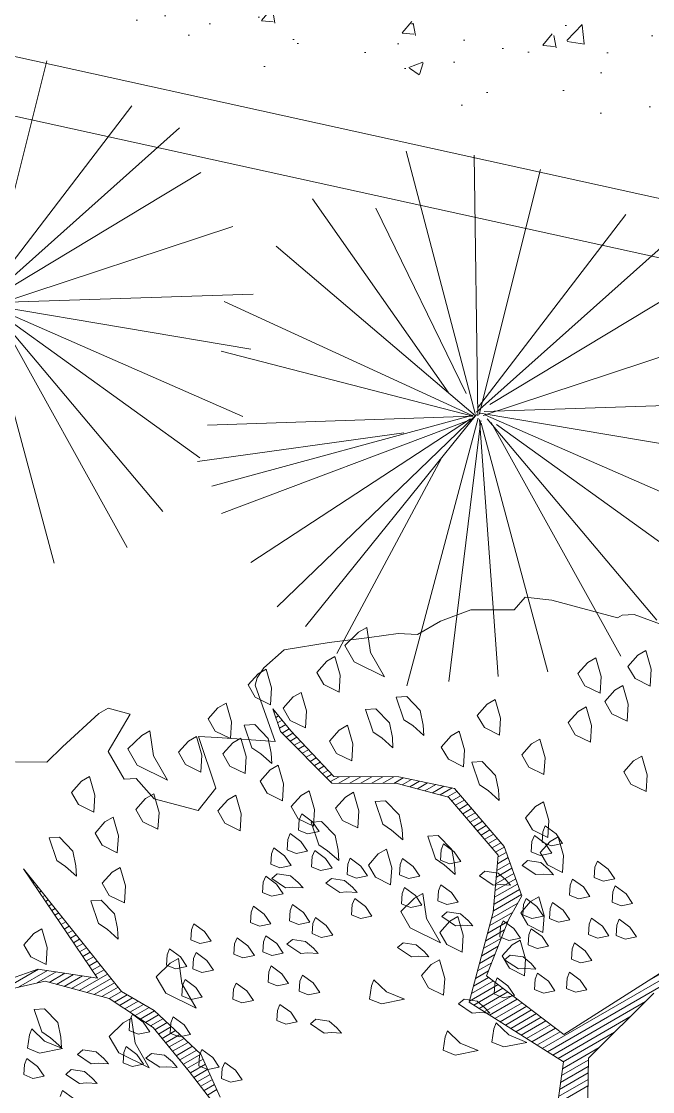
# Model space of a CAD drawing. Header units: metres. Extents: x 12093 to 20303, y 514 to 1412.
# Drawn here: x 19736.482 to 19738.118, y 694.198 to 696.972 of the extents above; entities that cross this region are included whole.
import ezdxf

# ---------------------------------------------------------------- set-up
doc = ezdxf.new("R2010")
doc.units = ezdxf.units.M
doc.layers.get('0').update_dxf_attribs({"lineweight": 13})
for name, color, linetype, lineweight in [('AMBI-GRASS', 104, 'Continuous', 20), ('ARBOLES', 52, 'Continuous', 13), ('grass', 64, 'Continuous', 13), ('MANZANAS-ORIGINALES', 147, 'Continuous', 9)]:
    doc.layers.add(name, color=color, linetype=linetype, lineweight=lineweight)
pattern_1 = [(50, (19136.99335, 73.14804), (0.36436934, -0.03187817), [0.0381, -0.4191]), (355, (19136.99335, 73.14804), (-0.07048565, 0.38211329), [0.03048, -0.33528]), (100.451, (19137.0237, 73.1454), (0.293885, 0.35023338), [0.03238, -0.35618]), (46.1842, (19136.99335, 73.24964), (0.54215808, -0.08408466), [0.05715, -0.62865]), (96.6356, (19137.03853, 73.24264), (0.47480847, 0.4948511), [0.04857, -0.53427]), (351.184, (19136.99335, 73.24964), (0.4748092, 0.49485024), [0.04572, -0.50292]), (21, (19137.04415, 73.22424), (0.30322976, -0.20453104), [0.0381, -0.4191]), (326, (19137.04415, 73.22424), (0.12360406, 0.36837593), [0.03048, -0.33528]), (71.4514, (19137.06942, 73.2072), (0.42683298, 0.16384572), [0.03238, -0.35618]), (37.5, (19136.99335, 73.14804), (0.006177207, 0.169110078), [0, -0.331216, 0, -0.34036, 0, -0.33655]), (7.5, (19136.99335, 73.14804), (0.133639325, 0.20036115), [0, -0.194056, 0, -0.323596, 0, -0.12827]), (327.5, (19136.88007, 73.14804), (0.27118119, -0.011457488), [0, -0.127, 0, -0.39624, 0, -0.52578]), (317.5, (19136.82927, 73.14804), (0.29625836, 0.05085298), [0, -0.1651, 0, -0.263144, 0, -0.37338])]

# ---------------------------------------------------------------- blocks, each defined once
blk = doc.blocks.new('ghgfghgh')
at = {"layer": 'ARBOLES', "lineweight": 20}
for p, q in [((20001.1866, 665.105), (20001.2163, 665.0689)), ((20001.1992, 665.0679), (20001.1866, 665.105)), ((20001.1885, 665.0994), (20001.1904, 665.1004)), ((20001.1915, 665.0906), (20001.1962, 665.0934)), ((20001.1944, 665.0819), (20001.202, 665.0863)), ((20001.1974, 665.0732), (20001.2078, 665.0792)), ((20001.2834, 664.9835), (20001.1992, 665.0679)), ((20001.2018, 665.0653), (20001.2136, 665.0722)), ((20001.2163, 665.0689), (20001.2862, 664.994)), ((20001.2084, 665.0587), (20001.2197, 665.0652)), ((20001.215, 665.0521), (20001.226, 665.0585)), ((20001.2216, 665.0454), (20001.2324, 665.0517)), ((20001.2282, 665.0388), (20001.2387, 665.0449)), ((20001.2348, 665.0322), (20001.245, 665.0381)), ((20001.2414, 665.0256), (20001.2513, 665.0314)), ((20001.248, 665.019), (20001.2576, 665.0246)), ((20001.2546, 665.0124), (20001.264, 665.0178)), ((20001.2612, 665.0058), (20001.2703, 665.011)), ((20001.2677, 664.9991), (20001.2766, 665.0043)), ((20001.2743, 664.9925), (20001.2829, 664.9975)), ((20001.2809, 664.9859), (20001.2949, 664.9939)), ((20001.39, 664.983), (20001.2834, 664.9835)), ((20001.2862, 664.994), (20001.3928, 664.9935)), ((20001.2947, 664.9834), (20001.3128, 664.9939)), ((20001.3126, 664.9834), (20001.3307, 664.9938)), ((20001.3306, 664.9833), (20001.3486, 664.9937)), ((20001.3485, 664.9832), (20001.3665, 664.9936)), ((20001.3664, 664.9831), (20001.3844, 664.9935)), ((20001.3843, 664.983), (20001.3999, 664.992)), ((20001.4739, 664.9605), (20001.39, 664.983)), ((20001.3928, 664.9935), (20001.4834, 664.9749)), ((20001.3984, 664.9808), (20001.4132, 664.9893)), ((20001.4108, 664.9775), (20001.4265, 664.9866)), ((20001.4231, 664.9742), (20001.4398, 664.9838)), ((20001.4354, 664.9709), (20001.4531, 664.9811)), ((20001.4478, 664.9675), (20001.4665, 664.9783)), ((20001.4601, 664.9642), (20001.4798, 664.9756)), ((20001.4724, 664.9609), (20001.4877, 664.9698)), ((20001.4792, 664.9544), (20001.4937, 664.9628)), ((20001.4834, 664.9749), (20001.5648, 664.88)), ((20001.5553, 664.8657), (20001.4739, 664.9605)), ((20001.4852, 664.9474), (20001.4997, 664.9558)), ((20001.4911, 664.9405), (20001.5057, 664.9489)), ((20001.4971, 664.9335), (20001.5117, 664.9419)), ((20001.5031, 664.9265), (20001.5176, 664.9349)), ((20001.5091, 664.9196), (20001.5236, 664.9279)), ((20001.5151, 664.9126), (20001.5296, 664.921)), ((20001.521, 664.9056), (20001.5356, 664.914)), ((20001.527, 664.8986), (20001.5416, 664.907)), ((20001.533, 664.8917), (20001.5475, 664.9001)), ((20001.539, 664.8847), (20001.5535, 664.8931)), ((20001.545, 664.8777), (20001.5595, 664.8861)), ((20001.5509, 664.8707), (20001.5651, 664.8789)), ((20001.5648, 664.88), (20001.5937, 664.7992)), ((20001.5471, 664.7723), (20001.5553, 664.8657)), ((20001.5541, 664.8517), (20001.5713, 664.8617)), ((20001.555, 664.8627), (20001.5682, 664.8703)), ((20000.7793, 664.8432), (20000.9392, 664.6429)), ((20000.9001, 664.6647), (20000.7793, 664.8432)), ((20000.7797, 664.8425), (20000.7798, 664.8425)), ((20001.5522, 664.8297), (20001.5775, 664.8444)), ((20001.5531, 664.8407), (20001.5744, 664.853)), ((20000.7848, 664.835), (20000.7855, 664.8354)), ((20000.7899, 664.8275), (20000.7912, 664.8283)), ((20001.5502, 664.8078), (20001.5837, 664.8271)), ((20001.5512, 664.8188), (20001.5806, 664.8357)), ((20000.795, 664.82), (20000.7969, 664.8211)), ((20000.8, 664.8125), (20000.8026, 664.814)), ((20000.8051, 664.805), (20000.8083, 664.8068)), ((20001.5483, 664.7858), (20001.5899, 664.8098)), ((20001.5493, 664.7968), (20001.5868, 664.8185)), ((20000.8102, 664.7975), (20000.814, 664.7997)), ((20000.8152, 664.79), (20000.8197, 664.7926)), ((20001.5446, 664.7628), (20001.5871, 664.7874)), ((20001.5474, 664.7749), (20001.593, 664.8012)), ((20001.5937, 664.7992), (20001.572, 664.76)), ((20000.8203, 664.7825), (20000.8254, 664.7854)), ((20000.8254, 664.775), (20000.8311, 664.7783)), ((20000.8305, 664.7675), (20000.8368, 664.7712)), ((20001.5078, 664.6255), (20001.5471, 664.7723)), ((20001.5413, 664.7505), (20001.5786, 664.7721)), ((20000.8355, 664.76), (20000.8425, 664.764)), ((20000.8406, 664.7525), (20000.8482, 664.7569)), ((20001.572, 664.76), (20001.5362, 664.6685)), ((20001.538, 664.7382), (20001.5708, 664.7571)), ((20000.8457, 664.745), (20000.8539, 664.7498)), ((20000.8507, 664.7375), (20000.8596, 664.7426)), ((20000.8558, 664.73), (20000.8653, 664.7355)), ((20001.5347, 664.7258), (20001.5656, 664.7437)), ((20001.7987, 664.6593), (20001.9515, 664.7476)), ((20000.8609, 664.7225), (20000.871, 664.7284)), ((20000.866, 664.7151), (20000.8767, 664.7212)), ((20001.5314, 664.7135), (20001.5603, 664.7302)), ((20000.871, 664.7076), (20000.8824, 664.7141)), ((20000.8761, 664.7001), (20000.8881, 664.707)), ((20000.8812, 664.6926), (20000.8938, 664.6998)), ((20001.5248, 664.6888), (20001.5498, 664.7033)), ((20001.5281, 664.7012), (20001.555, 664.7167)), ((20001.6271, 664.5499), (20001.8935, 664.7037)), ((20000.8863, 664.6851), (20000.8995, 664.6927)), ((20000.8913, 664.6776), (20000.9052, 664.6856)), ((20001.5215, 664.6765), (20001.5445, 664.6898)), ((20000.685, 664.638), (20000.8029, 664.6795)), ((20000.7415, 664.6432), (20000.804, 664.6793)), ((20000.771, 664.6498), (20000.8183, 664.6771)), ((20000.8005, 664.6564), (20000.8326, 664.6749)), ((20000.8029, 664.6795), (20000.9001, 664.6647)), ((20000.8209, 664.6578), (20000.8469, 664.6728)), ((20000.8333, 664.6545), (20000.8612, 664.6706)), ((20000.8456, 664.6512), (20000.8755, 664.6684)), ((20000.8579, 664.6479), (20000.8898, 664.6662)), ((20000.8703, 664.6446), (20000.9166, 664.6713)), ((20000.8964, 664.6701), (20000.9109, 664.6784)), ((20001.5149, 664.6518), (20001.5394, 664.666)), ((20001.5182, 664.6642), (20001.5393, 664.6764)), ((20001.5362, 664.6685), (20001.6623, 664.5728)), ((20001.6623, 664.5728), (20001.818, 664.6716)), ((20000.8144, 664.6595), (20000.6888, 664.6314)), ((20000.9193, 664.6314), (20000.8144, 664.6595)), ((20000.8826, 664.6413), (20000.9223, 664.6642)), ((20000.8949, 664.6379), (20000.928, 664.657)), ((20000.9073, 664.6346), (20000.9337, 664.6499)), ((20001.5083, 664.6272), (20001.555, 664.6542)), ((20001.5116, 664.6395), (20001.5472, 664.6601)), ((20001.5152, 664.6208), (20001.5628, 664.6483)), ((20001.6357, 664.5444), (20001.8355, 664.6597)), ((20000.9909, 664.5841), (20000.9193, 664.6314)), ((20000.9195, 664.6313), (20000.9394, 664.6428)), ((20000.9279, 664.6257), (20000.9484, 664.6376)), ((20000.9363, 664.6202), (20000.9574, 664.6323)), ((20000.9392, 664.6429), (20000.9927, 664.6118)), ((20001.5238, 664.6153), (20001.5706, 664.6423)), ((20001.5324, 664.6099), (20001.5784, 664.6364)), ((20001.541, 664.6044), (20001.5862, 664.6305)), ((20001.8096, 664.6401), (20001.7025, 664.534)), ((20000.9448, 664.6146), (20000.9664, 664.6271)), ((20000.9532, 664.609), (20000.9754, 664.6218)), ((20000.9616, 664.6035), (20000.9844, 664.6166)), ((20001.6616, 664.5281), (20001.5078, 664.6255)), ((20001.5497, 664.599), (20001.594, 664.6246)), ((20001.5583, 664.5935), (20001.6018, 664.6187)), ((20001.5669, 664.588), (20001.6097, 664.6127)), ((20001.6444, 664.539), (20001.7956, 664.6263)), ((20000.97, 664.5979), (20000.9932, 664.6113)), ((20000.9784, 664.5923), (20001.0001, 664.6048)), ((20000.9869, 664.5868), (20001.007, 664.5984)), ((20000.9927, 664.6118), (20001.0692, 664.5407)), ((20001.5755, 664.5826), (20001.6175, 664.6068)), ((20001.5841, 664.5771), (20001.6253, 664.6009)), ((20001.5927, 664.5717), (20001.6331, 664.595)), ((20001.653, 664.5335), (20001.7704, 664.6013)), ((20001.0502, 664.512), (20000.9909, 664.5841)), ((20000.9939, 664.5804), (20001.0139, 664.592)), ((20000.9997, 664.5734), (20001.0209, 664.5856)), ((20001.0056, 664.5663), (20001.0278, 664.5791)), ((20001.6013, 664.5662), (20001.6409, 664.5891)), ((20001.6099, 664.5608), (20001.6487, 664.5832)), ((20001.0114, 664.5592), (20001.0347, 664.5727)), ((20001.0172, 664.5522), (20001.0416, 664.5663)), ((20001.023, 664.5451), (20001.0485, 664.5598)), ((20001.6185, 664.5553), (20001.6565, 664.5772)), ((20001.6615, 664.528), (20001.7452, 664.5764)), ((20001.0288, 664.538), (20001.0555, 664.5534)), ((20001.0347, 664.531), (20001.0624, 664.547)), ((20001.66, 664.5167), (20001.7201, 664.5514)), ((20001.0405, 664.5239), (20001.0692, 664.5405)), ((20001.0463, 664.5168), (20001.073, 664.5322)), ((20001.0692, 664.5407), (20001.1009, 664.4703)), ((20001.6496, 664.4414), (20001.6616, 664.5281)), ((20001.6584, 664.5054), (20001.7024, 664.5308)), ((20001.7025, 664.534), (20001.7002, 664.3997)), ((20001.1546, 664.3773), (20001.0502, 664.512)), ((20001.052, 664.5097), (20001.0767, 664.524)), ((20001.0576, 664.5025), (20001.0804, 664.5157)), ((20001.0632, 664.4953), (20001.0842, 664.5074)), ((20001.6553, 664.4827), (20001.7021, 664.5097)), ((20001.6568, 664.494), (20001.7022, 664.5203)), ((20001.0688, 664.4881), (20001.0879, 664.4992)), ((20001.0743, 664.4809), (20001.0916, 664.4909)), ((20001.6537, 664.4714), (20001.7019, 664.4992)), ((20001.0799, 664.4737), (20001.0954, 664.4826)), ((20001.6521, 664.4601), (20001.7017, 664.4887))]:
    blk.add_line(p, q, dxfattribs=at)
at = {"layer": 'grass'}
for p, q in [((20001.581, 665.2669), (20001.5993, 665.2876)), ((20001.5993, 665.2876), (20001.6427, 665.2823)), ((20001.6427, 665.2823), (20001.75, 665.2535)), ((20001.4608, 665.2479), (20001.5105, 665.2666)), ((20001.5105, 665.2666), (20001.581, 665.2669)), ((20001.423, 665.2261), (20001.4608, 665.2479)), ((20001.75, 665.2535), (20001.7576, 665.2579)), ((20001.7576, 665.2579), (20001.7771, 665.2591)), ((20001.7771, 665.2591), (20001.8411, 665.2355)), ((20001.327, 665.2303), (20001.3043, 665.2083)), ((20001.3403, 665.238), (20001.327, 665.2303)), ((20001.3462, 665.1971), (20001.3403, 665.238)), ((20001.345, 665.2214), (20001.3915, 665.2281)), ((20001.3915, 665.2281), (20001.423, 665.2261)), ((20001.2053, 665.2013), (20001.2789, 665.2135)), ((20001.2789, 665.2135), (20001.345, 665.2214)), ((20001.3043, 665.2083), (20001.3196, 665.1817)), ((20001.1718, 665.1719), (20001.2053, 665.2013)), ((20001.2882, 665.1902), (20001.2749, 665.1825)), ((20001.2969, 665.1597), (20001.2882, 665.1902)), ((20001.3692, 665.1572), (20001.3462, 665.1971)), ((20001.7833, 665.1924), (20001.7672, 665.1742)), ((20001.7966, 665.2), (20001.7833, 665.1924)), ((20001.8053, 665.1696), (20001.7966, 665.2)), ((20001.2749, 665.1825), (20001.2587, 665.1643)), ((20001.3196, 665.1817), (20001.3692, 665.1572)), ((20001.7015, 665.1806), (20001.6854, 665.1624)), ((20001.7148, 665.1883), (20001.7015, 665.1806)), ((20001.7235, 665.1578), (20001.7148, 665.1883)), ((20001.7672, 665.1742), (20001.7787, 665.1543)), ((20001.1626, 665.162), (20001.1465, 665.1438)), ((20001.1579, 665.1437), (20001.1611, 665.1556)), ((20001.1611, 665.1556), (20001.1718, 665.1719)), ((20001.1759, 665.1697), (20001.1626, 665.162)), ((20001.1846, 665.1392), (20001.1759, 665.1697)), ((20001.2587, 665.1643), (20001.2703, 665.1444)), ((20001.2951, 665.1321), (20001.2969, 665.1597)), ((20001.6854, 665.1624), (20001.6969, 665.1425)), ((20001.7217, 665.1302), (20001.7235, 665.1578)), ((20001.8036, 665.142), (20001.8053, 665.1696)), ((20001.1465, 665.1438), (20001.158, 665.1239)), ((20001.1908, 665.0517), (20001.1579, 665.1437)), ((20001.1828, 665.1116), (20001.1846, 665.1392)), ((20001.2703, 665.1444), (20001.2951, 665.1321)), ((20001.6969, 665.1425), (20001.7217, 665.1302)), ((20001.7588, 665.1427), (20001.7455, 665.1351)), ((20001.7675, 665.1123), (20001.7588, 665.1427)), ((20001.7787, 665.1543), (20001.8036, 665.142)), ((20001.158, 665.1239), (20001.1828, 665.1116)), ((20001.2199, 665.1242), (20001.2038, 665.106)), ((20001.2332, 665.1318), (20001.2199, 665.1242)), ((20001.2419, 665.1014), (20001.2332, 665.1318)), ((20001.3884, 665.124), (20001.4056, 665.125)), ((20001.401, 665.0869), (20001.3884, 665.124)), ((20001.4056, 665.125), (20001.4276, 665.1022)), ((20001.5503, 665.1199), (20001.5371, 665.1122)), ((20001.5591, 665.0895), (20001.5503, 665.1199)), ((20001.7455, 665.1351), (20001.7294, 665.1169)), ((20000.9024, 665.097), (20000.9175, 665.1057)), ((20000.9175, 665.1057), (20000.9533, 665.0962)), ((20001.0971, 665.1065), (20001.081, 665.0883)), ((20001.1104, 665.1141), (20001.0971, 665.1065)), ((20001.1191, 665.0837), (20001.1104, 665.1141)), ((20001.2038, 665.106), (20001.2153, 665.086)), ((20001.3381, 665.1037), (20001.3552, 665.1048)), ((20001.3506, 665.0666), (20001.3381, 665.1037)), ((20001.3552, 665.1048), (20001.3772, 665.082)), ((20001.4276, 665.1022), (20001.4324, 665.0784)), ((20001.5371, 665.1122), (20001.5209, 665.0941)), ((20001.699, 665.1082), (20001.6857, 665.1005)), ((20001.7077, 665.0778), (20001.699, 665.1082)), ((20001.7294, 665.1169), (20001.7409, 665.0969)), ((20001.7657, 665.0847), (20001.7675, 665.1123)), ((20000.843, 665.0426), (20000.9024, 665.097)), ((20000.9533, 665.0962), (20000.9178, 665.0353)), ((20001.081, 665.0883), (20001.0925, 665.0684)), ((20001.2153, 665.086), (20001.2401, 665.0738)), ((20001.2401, 665.0738), (20001.2419, 665.1014)), ((20001.4153, 665.0774), (20001.401, 665.0869)), ((20001.5209, 665.0941), (20001.5325, 665.0741)), ((20001.5573, 665.0618), (20001.5591, 665.0895)), ((20001.6857, 665.1005), (20001.6696, 665.0823)), ((20001.7409, 665.0969), (20001.7657, 665.0847)), ((20000.9859, 665.0688), (20000.9726, 665.0612)), ((20000.9918, 665.0279), (20000.9859, 665.0688)), ((20001.0925, 665.0684), (20001.1173, 665.0561)), ((20001.1173, 665.0561), (20001.1191, 665.0837)), ((20001.1401, 665.0781), (20001.1572, 665.0791)), ((20001.1526, 665.041), (20001.1401, 665.0781)), ((20001.1572, 665.0791), (20001.1792, 665.0564)), ((20001.2954, 665.0702), (20001.2792, 665.052)), ((20001.3087, 665.0779), (20001.2954, 665.0702)), ((20001.3174, 665.0475), (20001.3087, 665.0779)), ((20001.3772, 665.082), (20001.3821, 665.0582)), ((20001.4335, 665.0613), (20001.4153, 665.0774)), ((20001.4324, 665.0784), (20001.4335, 665.0613)), ((20001.4915, 665.0682), (20001.4782, 665.0605)), ((20001.5002, 665.0378), (20001.4915, 665.0682)), ((20001.5325, 665.0741), (20001.5573, 665.0618)), ((20001.6696, 665.0823), (20001.6811, 665.0624)), ((20001.7059, 665.0501), (20001.7077, 665.0778)), ((20000.9726, 665.0612), (20000.9498, 665.0392)), ((20001.0488, 665.052), (20001.0327, 665.0338)), ((20001.0621, 665.0596), (20001.0488, 665.052)), ((20001.0708, 665.0292), (20001.0621, 665.0596)), ((20001.0651, 665.0598), (20001.0965, 665.0578)), ((20001.0936, 664.9754), (20001.0651, 665.0598)), ((20001.0965, 665.0578), (20001.1908, 665.0517)), ((20001.1345, 665.0571), (20001.1212, 665.0494)), ((20001.1432, 665.0267), (20001.1345, 665.0571)), ((20001.1792, 665.0564), (20001.1841, 665.0326)), ((20001.2792, 665.052), (20001.2908, 665.0321)), ((20001.3649, 665.0572), (20001.3506, 665.0666)), ((20001.3831, 665.0411), (20001.3649, 665.0572)), ((20001.3821, 665.0582), (20001.3831, 665.0411)), ((20001.4782, 665.0605), (20001.4621, 665.0424)), ((20001.623, 665.0555), (20001.6097, 665.0478)), ((20001.6317, 665.025), (20001.623, 665.0555)), ((20001.6811, 665.0624), (20001.7059, 665.0501)), ((20000.8171, 665.0175), (20000.843, 665.0426)), ((20000.9178, 665.0353), (20000.944, 664.9899)), ((20000.9178, 665.0353), (20000.9178, 665.0353)), ((20000.9498, 665.0392), (20000.9652, 665.0126)), ((20001.0327, 665.0338), (20001.0442, 665.0139)), ((20001.1212, 665.0494), (20001.1051, 665.0313)), ((20001.167, 665.0315), (20001.1526, 665.041)), ((20001.1841, 665.0326), (20001.1851, 665.0154)), ((20001.2908, 665.0321), (20001.3156, 665.0198)), ((20001.3156, 665.0198), (20001.3174, 665.0475)), ((20001.4621, 665.0424), (20001.4736, 665.0224)), ((20001.4985, 665.0102), (20001.5002, 665.0378)), ((20001.6097, 665.0478), (20001.5936, 665.0296)), ((20000.7662, 665.0184), (20000.8171, 665.0175)), ((20001.0148, 664.988), (20000.9918, 665.0279)), ((20001.069, 665.0016), (20001.0708, 665.0292)), ((20001.1051, 665.0313), (20001.1166, 665.0113)), ((20001.1414, 664.9991), (20001.1432, 665.0267)), ((20001.1851, 665.0154), (20001.167, 665.0315)), ((20001.4736, 665.0224), (20001.4985, 665.0102)), ((20001.5118, 665.0178), (20001.5289, 665.0189)), ((20001.5243, 664.9808), (20001.5118, 665.0178)), ((20001.5289, 665.0189), (20001.5509, 664.9961)), ((20001.5936, 665.0296), (20001.6051, 665.0097)), ((20001.6299, 664.9974), (20001.6317, 665.025)), ((20001.7765, 665.02), (20001.7604, 665.0018)), ((20001.7898, 665.0276), (20001.7765, 665.02)), ((20001.7985, 664.9972), (20001.7898, 665.0276)), ((20000.9652, 665.0126), (20001.0148, 664.988)), ((20001.0442, 665.0139), (20001.069, 665.0016)), ((20001.1166, 665.0113), (20001.1414, 664.9991)), ((20001.1823, 665.0049), (20001.1662, 664.9868)), ((20001.1956, 665.0126), (20001.1823, 665.0049)), ((20001.2043, 664.9822), (20001.1956, 665.0126)), ((20001.6051, 665.0097), (20001.6299, 664.9974)), ((20001.7604, 665.0018), (20001.7719, 664.9819)), ((20001.7967, 664.9696), (20001.7985, 664.9972)), ((20000.8739, 664.9864), (20000.8578, 664.9683)), ((20000.8872, 664.9941), (20000.8739, 664.9864)), ((20000.8959, 664.9637), (20000.8872, 664.9941)), ((20000.944, 664.9899), (20000.9635, 664.9911)), ((20000.9635, 664.9911), (20000.9929, 664.9576)), ((20001.1662, 664.9868), (20001.1777, 664.9668)), ((20001.2025, 664.9546), (20001.2043, 664.9822)), ((20001.5386, 664.9713), (20001.5243, 664.9808)), ((20001.5509, 664.9961), (20001.5558, 664.9723)), ((20001.7719, 664.9819), (20001.7967, 664.9696)), ((20000.8578, 664.9683), (20000.8693, 664.9483)), ((20000.8941, 664.9361), (20000.8959, 664.9637)), ((20000.992, 664.966), (20000.9787, 664.9583)), ((20001.0007, 664.9356), (20000.992, 664.966)), ((20001.0645, 664.9385), (20001.0936, 664.9754)), ((20001.1263, 664.9638), (20001.113, 664.9561)), ((20001.135, 664.9333), (20001.1263, 664.9638)), ((20001.1777, 664.9668), (20001.2025, 664.9546)), ((20001.233, 664.9633), (20001.2169, 664.9451)), ((20001.2463, 664.971), (20001.233, 664.9633)), ((20001.255, 664.9405), (20001.2463, 664.971)), ((20001.3187, 664.9684), (20001.3054, 664.9607)), ((20001.3274, 664.938), (20001.3187, 664.9684)), ((20001.5568, 664.9552), (20001.5386, 664.9713)), ((20001.5558, 664.9723), (20001.5568, 664.9552)), ((20000.8693, 664.9483), (20000.8941, 664.9361)), ((20000.9787, 664.9583), (20000.9626, 664.9402)), ((20000.9929, 664.9576), (20001.0645, 664.9385)), ((20001.113, 664.9561), (20001.0969, 664.9379)), ((20001.2169, 664.9451), (20001.2284, 664.9252)), ((20001.3054, 664.9607), (20001.2893, 664.9426)), ((20001.354, 664.9533), (20001.3711, 664.9544)), ((20001.3665, 664.9163), (20001.354, 664.9533)), ((20001.3711, 664.9544), (20001.3931, 664.9316)), ((20001.6159, 664.945), (20001.5998, 664.9268)), ((20001.6292, 664.9527), (20001.6159, 664.945)), ((20001.6379, 664.9222), (20001.6292, 664.9527)), ((20000.9255, 664.9276), (20000.9123, 664.9199)), ((20000.9343, 664.8972), (20000.9255, 664.9276)), ((20000.9626, 664.9402), (20000.9741, 664.9202)), ((20000.999, 664.908), (20001.0007, 664.9356)), ((20001.0969, 664.9379), (20001.1084, 664.918)), ((20001.1332, 664.9057), (20001.135, 664.9333)), ((20001.234, 664.9332), (20001.23, 664.9234)), ((20001.2516, 664.9203), (20001.234, 664.9332)), ((20001.2532, 664.9129), (20001.255, 664.9405)), ((20001.2893, 664.9426), (20001.3008, 664.9226)), ((20001.3256, 664.9104), (20001.3274, 664.938)), ((20001.3931, 664.9316), (20001.398, 664.9078)), ((20000.9123, 664.9199), (20000.8961, 664.9018)), ((20000.9741, 664.9202), (20000.999, 664.908)), ((20001.1084, 664.918), (20001.1332, 664.9057)), ((20001.2284, 664.9252), (20001.2532, 664.9129)), ((20001.23, 664.9234), (20001.2289, 664.9067)), ((20001.2494, 664.9195), (20001.2665, 664.9206)), ((20001.2619, 664.8825), (20001.2494, 664.9195)), ((20001.2623, 664.9045), (20001.2516, 664.9203)), ((20001.2665, 664.9206), (20001.2885, 664.8978)), ((20001.3008, 664.9226), (20001.3256, 664.9104)), ((20001.3808, 664.9068), (20001.3665, 664.9163)), ((20001.5998, 664.9268), (20001.6113, 664.9069)), ((20001.6321, 664.9135), (20001.6281, 664.9037)), ((20001.6497, 664.9006), (20001.6321, 664.9135)), ((20001.6361, 664.8946), (20001.6379, 664.9222)), ((20000.8209, 664.8938), (20000.8381, 664.8949)), ((20000.8335, 664.8567), (20000.8209, 664.8938)), ((20000.8381, 664.8949), (20000.8601, 664.8721)), ((20000.8961, 664.9018), (20000.9077, 664.8818)), ((20000.9325, 664.8696), (20000.9343, 664.8972)), ((20001.2151, 664.9009), (20001.2111, 664.8911)), ((20001.2327, 664.888), (20001.2151, 664.9009)), ((20001.2289, 664.9067), (20001.2436, 664.9007)), ((20001.2436, 664.9007), (20001.2623, 664.9045)), ((20001.2885, 664.8978), (20001.2934, 664.874)), ((20001.399, 664.8907), (20001.3808, 664.9068)), ((20001.398, 664.9078), (20001.399, 664.8907)), ((20001.4399, 664.8966), (20001.4571, 664.8976)), ((20001.4525, 664.8595), (20001.4399, 664.8966)), ((20001.4571, 664.8976), (20001.4791, 664.8748)), ((20001.6143, 664.8979), (20001.6103, 664.8881)), ((20001.6113, 664.9069), (20001.6361, 664.8946)), ((20001.6319, 664.885), (20001.6143, 664.8979)), ((20001.6281, 664.9037), (20001.627, 664.887)), ((20001.6532, 664.8956), (20001.6399, 664.8879)), ((20001.6604, 664.8848), (20001.6497, 664.9006)), ((20001.662, 664.8652), (20001.6532, 664.8956)), ((20000.9077, 664.8818), (20000.9325, 664.8696)), ((20001.1884, 664.8775), (20001.1844, 664.8677)), ((20001.206, 664.8646), (20001.1884, 664.8775)), ((20001.2111, 664.8911), (20001.21, 664.8744)), ((20001.2434, 664.8722), (20001.2327, 664.888)), ((20001.2762, 664.873), (20001.2619, 664.8825)), ((20001.3724, 664.8753), (20001.3591, 664.8677)), ((20001.3811, 664.8449), (20001.3724, 664.8753)), ((20001.4657, 664.8843), (20001.4617, 664.8745)), ((20001.4833, 664.8713), (20001.4657, 664.8843)), ((20001.4791, 664.8748), (20001.4839, 664.8511)), ((20001.6103, 664.8881), (20001.6092, 664.8714)), ((20001.6399, 664.8879), (20001.6238, 664.8698)), ((20001.627, 664.887), (20001.6417, 664.881)), ((20001.6426, 664.8692), (20001.6319, 664.885)), ((20001.6417, 664.881), (20001.6604, 664.8848)), ((20000.8601, 664.8721), (20000.865, 664.8483)), ((20001.1844, 664.8677), (20001.1833, 664.851)), ((20001.2167, 664.8488), (20001.206, 664.8646)), ((20001.21, 664.8744), (20001.2247, 664.8684)), ((20001.2247, 664.8684), (20001.2434, 664.8722)), ((20001.2512, 664.8633), (20001.2501, 664.8466)), ((20001.2552, 664.8731), (20001.2512, 664.8633)), ((20001.2728, 664.8601), (20001.2552, 664.8731)), ((20001.2835, 664.8443), (20001.2728, 664.8601)), ((20001.2944, 664.8569), (20001.2762, 664.873)), ((20001.2934, 664.874), (20001.2944, 664.8569)), ((20001.3131, 664.8608), (20001.3091, 664.851)), ((20001.3307, 664.8479), (20001.3131, 664.8608)), ((20001.3591, 664.8677), (20001.343, 664.8495)), ((20001.3987, 664.8602), (20001.3947, 664.8504)), ((20001.4163, 664.8473), (20001.3987, 664.8602)), ((20001.4668, 664.85), (20001.4525, 664.8595)), ((20001.4617, 664.8745), (20001.4606, 664.8577)), ((20001.4606, 664.8577), (20001.4753, 664.8517)), ((20001.494, 664.8555), (20001.4833, 664.8713)), ((20001.6092, 664.8714), (20001.6239, 664.8654)), ((20001.6238, 664.8698), (20001.6354, 664.8498)), ((20001.6239, 664.8654), (20001.6426, 664.8692)), ((20001.6602, 664.8376), (20001.662, 664.8652)), ((20000.8478, 664.8473), (20000.8335, 664.8567)), ((20000.866, 664.8312), (20000.8478, 664.8473)), ((20000.865, 664.8483), (20000.866, 664.8312)), ((20000.9373, 664.8458), (20000.924, 664.8381)), ((20000.946, 664.8153), (20000.9373, 664.8458)), ((20001.1833, 664.851), (20001.198, 664.845)), ((20001.198, 664.845), (20001.2167, 664.8488)), ((20001.2501, 664.8466), (20001.2648, 664.8405)), ((20001.2648, 664.8405), (20001.2835, 664.8443)), ((20001.3091, 664.851), (20001.308, 664.8343)), ((20001.3414, 664.8321), (20001.3307, 664.8479)), ((20001.343, 664.8495), (20001.3545, 664.8295)), ((20001.3793, 664.8173), (20001.3811, 664.8449)), ((20001.3947, 664.8504), (20001.3936, 664.8337)), ((20001.427, 664.8315), (20001.4163, 664.8473)), ((20001.485, 664.8339), (20001.4668, 664.85)), ((20001.4753, 664.8517), (20001.494, 664.8555)), ((20001.4839, 664.8511), (20001.485, 664.8339)), ((20001.5943, 664.8489), (20001.6032, 664.8567)), ((20001.6168, 664.834), (20001.5943, 664.8489)), ((20001.6032, 664.8567), (20001.6248, 664.8536)), ((20001.6248, 664.8536), (20001.6375, 664.8426)), ((20001.6354, 664.8498), (20001.6602, 664.8376)), ((20001.6375, 664.8426), (20001.6453, 664.8337)), ((20001.7132, 664.846), (20001.7121, 664.8293)), ((20001.7172, 664.8558), (20001.7132, 664.846)), ((20001.7348, 664.8429), (20001.7172, 664.8558)), ((20001.7455, 664.8271), (20001.7348, 664.8429)), ((20000.924, 664.8381), (20000.9079, 664.8199)), ((20001.1753, 664.8314), (20001.1712, 664.8216)), ((20001.1929, 664.8185), (20001.1753, 664.8314)), ((20001.1851, 664.8274), (20001.194, 664.8352)), ((20001.2076, 664.8125), (20001.1851, 664.8274)), ((20001.194, 664.8352), (20001.2156, 664.8321)), ((20001.2156, 664.8321), (20001.2283, 664.8212)), ((20001.2735, 664.8198), (20001.2824, 664.8276)), ((20001.2824, 664.8276), (20001.304, 664.8245)), ((20001.304, 664.8245), (20001.3167, 664.8136)), ((20001.308, 664.8343), (20001.3227, 664.8283)), ((20001.3227, 664.8283), (20001.3414, 664.8321)), ((20001.3545, 664.8295), (20001.3793, 664.8173)), ((20001.3936, 664.8337), (20001.4083, 664.8277)), ((20001.4083, 664.8277), (20001.427, 664.8315)), ((20001.5243, 664.8317), (20001.5332, 664.8395)), ((20001.5468, 664.8168), (20001.5243, 664.8317)), ((20001.5332, 664.8395), (20001.5548, 664.8364)), ((20001.5548, 664.8364), (20001.5675, 664.8255)), ((20001.5675, 664.8255), (20001.5753, 664.8166)), ((20001.6286, 664.8348), (20001.6168, 664.834)), ((20001.6453, 664.8337), (20001.6286, 664.8348)), ((20001.6767, 664.8266), (20001.6727, 664.8168)), ((20001.6943, 664.8137), (20001.6767, 664.8266)), ((20001.7121, 664.8293), (20001.7268, 664.8233)), ((20001.7268, 664.8233), (20001.7455, 664.8271)), ((20000.9079, 664.8199), (20000.9195, 664.8)), ((20000.9443, 664.7877), (20000.946, 664.8153)), ((20001.1712, 664.8216), (20001.1701, 664.8049)), ((20001.1701, 664.8049), (20001.1848, 664.7989)), ((20001.2035, 664.8027), (20001.1929, 664.8185)), ((20001.2194, 664.8134), (20001.2076, 664.8125)), ((20001.2361, 664.8122), (20001.2194, 664.8134)), ((20001.2283, 664.8212), (20001.2361, 664.8122)), ((20001.296, 664.8049), (20001.2735, 664.8198)), ((20001.3078, 664.8058), (20001.296, 664.8049)), ((20001.3245, 664.8047), (20001.3078, 664.8058)), ((20001.3167, 664.8136), (20001.3245, 664.8047)), ((20001.4022, 664.813), (20001.3982, 664.8032)), ((20001.4198, 664.8), (20001.4022, 664.813)), ((20001.4573, 664.8076), (20001.4562, 664.7909)), ((20001.4613, 664.8174), (20001.4573, 664.8076)), ((20001.4789, 664.8045), (20001.4613, 664.8174)), ((20001.5586, 664.8177), (20001.5468, 664.8168)), ((20001.5753, 664.8166), (20001.5586, 664.8177)), ((20001.6727, 664.8168), (20001.6716, 664.8001)), ((20001.705, 664.7979), (20001.6943, 664.8137)), ((20001.7424, 664.8055), (20001.7413, 664.7888)), ((20001.7464, 664.8153), (20001.7424, 664.8055)), ((20001.764, 664.8024), (20001.7464, 664.8153)), ((20000.889, 664.7913), (20000.9062, 664.7923)), ((20000.9016, 664.7542), (20000.889, 664.7913)), ((20000.9062, 664.7923), (20000.9282, 664.7696)), ((20000.9195, 664.8), (20000.9443, 664.7877)), ((20001.1848, 664.7989), (20001.2035, 664.8027)), ((20001.3205, 664.7949), (20001.3165, 664.7851)), ((20001.3381, 664.782), (20001.3205, 664.7949)), ((20001.4185, 664.7955), (20001.3957, 664.7735)), ((20001.3982, 664.8032), (20001.3971, 664.7864)), ((20001.4318, 664.8032), (20001.4185, 664.7955)), ((20001.4305, 664.7842), (20001.4198, 664.8)), ((20001.4377, 664.7623), (20001.4318, 664.8032)), ((20001.4562, 664.7909), (20001.4709, 664.7849)), ((20001.4709, 664.7849), (20001.4896, 664.7887)), ((20001.4896, 664.7887), (20001.4789, 664.8045)), ((20001.608, 664.7897), (20001.5919, 664.7715)), ((20001.6007, 664.7947), (20001.5967, 664.7849)), ((20001.6183, 664.7818), (20001.6007, 664.7947)), ((20001.6213, 664.7974), (20001.608, 664.7897)), ((20001.63, 664.767), (20001.6213, 664.7974)), ((20001.6439, 664.7885), (20001.6399, 664.7787)), ((20001.6615, 664.7756), (20001.6439, 664.7885)), ((20001.6716, 664.8001), (20001.6863, 664.7941)), ((20001.6863, 664.7941), (20001.705, 664.7979)), ((20001.7413, 664.7888), (20001.756, 664.7828)), ((20001.7747, 664.7865), (20001.764, 664.8024)), ((20001.1512, 664.7726), (20001.1501, 664.7559)), ((20001.1552, 664.7824), (20001.1512, 664.7726)), ((20001.1728, 664.7695), (20001.1552, 664.7824)), ((20001.2151, 664.775), (20001.214, 664.7583)), ((20001.2191, 664.7848), (20001.2151, 664.775)), ((20001.2367, 664.7719), (20001.2191, 664.7848)), ((20001.2474, 664.7561), (20001.2367, 664.7719)), ((20001.3165, 664.7851), (20001.3154, 664.7684)), ((20001.3488, 664.7662), (20001.3381, 664.782)), ((20001.3957, 664.7735), (20001.4111, 664.7469)), ((20001.3971, 664.7864), (20001.4118, 664.7804)), ((20001.4118, 664.7804), (20001.4305, 664.7842)), ((20001.4628, 664.7653), (20001.4718, 664.7731)), ((20001.4718, 664.7731), (20001.4934, 664.77)), ((20001.4934, 664.77), (20001.5061, 664.7591)), ((20001.5919, 664.7715), (20001.6034, 664.7516)), ((20001.5967, 664.7849), (20001.5956, 664.7682)), ((20001.629, 664.766), (20001.6183, 664.7818)), ((20001.6399, 664.7787), (20001.6388, 664.762)), ((20001.6722, 664.7598), (20001.6615, 664.7756)), ((20001.756, 664.7828), (20001.7747, 664.7865)), ((20000.9159, 664.7447), (20000.9016, 664.7542)), ((20000.9282, 664.7696), (20000.933, 664.7458)), ((20001.0577, 664.7536), (20001.0537, 664.7438)), ((20001.0753, 664.7407), (20001.0577, 664.7536)), ((20001.1501, 664.7559), (20001.1648, 664.7499)), ((20001.1648, 664.7499), (20001.1835, 664.7536)), ((20001.1835, 664.7536), (20001.1728, 664.7695)), ((20001.214, 664.7583), (20001.2287, 664.7523)), ((20001.2287, 664.7523), (20001.2474, 664.7561)), ((20001.2523, 664.7541), (20001.2512, 664.7374)), ((20001.2564, 664.7639), (20001.2523, 664.7541)), ((20001.274, 664.751), (20001.2564, 664.7639)), ((20001.3154, 664.7684), (20001.3301, 664.7624)), ((20001.3301, 664.7624), (20001.3488, 664.7662)), ((20001.4607, 664.7224), (20001.4377, 664.7623)), ((20001.4758, 664.7577), (20001.4597, 664.7395)), ((20001.4854, 664.7504), (20001.4628, 664.7653)), ((20001.4891, 664.7654), (20001.4758, 664.7577)), ((20001.4978, 664.7349), (20001.4891, 664.7654)), ((20001.5061, 664.7591), (20001.5139, 664.7502)), ((20001.5631, 664.7586), (20001.5591, 664.7488)), ((20001.5807, 664.7457), (20001.5631, 664.7586)), ((20001.5956, 664.7682), (20001.6103, 664.7622)), ((20001.6103, 664.7622), (20001.629, 664.766)), ((20001.6282, 664.7393), (20001.63, 664.767)), ((20001.6388, 664.762), (20001.6535, 664.756)), ((20001.6535, 664.756), (20001.6722, 664.7598)), ((20001.7037, 664.7527), (20001.7025, 664.736)), ((20001.7077, 664.7625), (20001.7037, 664.7527)), ((20001.7253, 664.7496), (20001.7077, 664.7625)), ((20001.7529, 664.7611), (20001.7489, 664.7513)), ((20001.7705, 664.7482), (20001.7529, 664.7611)), ((20000.7959, 664.7375), (20000.7798, 664.7194)), ((20000.8092, 664.7452), (20000.7959, 664.7375)), ((20000.8179, 664.7148), (20000.8092, 664.7452)), ((20000.9341, 664.7286), (20000.9159, 664.7447)), ((20000.933, 664.7458), (20000.9341, 664.7286)), ((20001.0537, 664.7438), (20001.0525, 664.7271)), ((20001.086, 664.7249), (20001.0753, 664.7407)), ((20001.2512, 664.7374), (20001.2659, 664.7314)), ((20001.2659, 664.7314), (20001.2847, 664.7352)), ((20001.2847, 664.7352), (20001.274, 664.751)), ((20001.4111, 664.7469), (20001.4607, 664.7224)), ((20001.4597, 664.7395), (20001.4712, 664.7196)), ((20001.4972, 664.7513), (20001.4854, 664.7504)), ((20001.496, 664.7073), (20001.4978, 664.7349)), ((20001.5139, 664.7502), (20001.4972, 664.7513)), ((20001.5591, 664.7488), (20001.558, 664.7321)), ((20001.5914, 664.7299), (20001.5807, 664.7457)), ((20001.6034, 664.7516), (20001.6282, 664.7393)), ((20001.6052, 664.7357), (20001.6041, 664.719)), ((20001.6092, 664.7455), (20001.6052, 664.7357)), ((20001.6268, 664.7326), (20001.6092, 664.7455)), ((20001.7025, 664.736), (20001.7172, 664.73)), ((20001.736, 664.7337), (20001.7253, 664.7496)), ((20001.7489, 664.7513), (20001.7478, 664.7346)), ((20001.7812, 664.7324), (20001.7705, 664.7482)), ((20000.7798, 664.7194), (20000.7913, 664.6994)), ((20001.0525, 664.7271), (20001.0672, 664.7211)), ((20001.0672, 664.7211), (20001.086, 664.7249)), ((20001.1243, 664.7207), (20001.1232, 664.704)), ((20001.1283, 664.7305), (20001.1243, 664.7207)), ((20001.1459, 664.7176), (20001.1283, 664.7305)), ((20001.1566, 664.7017), (20001.1459, 664.7176)), ((20001.1715, 664.7242), (20001.1704, 664.7075)), ((20001.1755, 664.734), (20001.1715, 664.7242)), ((20001.1931, 664.7211), (20001.1755, 664.734)), ((20001.2038, 664.7053), (20001.1931, 664.7211)), ((20001.2098, 664.72), (20001.2187, 664.7278)), ((20001.2323, 664.7051), (20001.2098, 664.72)), ((20001.2187, 664.7278), (20001.2403, 664.7247)), ((20001.2403, 664.7247), (20001.253, 664.7138)), ((20001.3907, 664.7147), (20001.3996, 664.7225)), ((20001.3996, 664.7225), (20001.4212, 664.7194)), ((20001.4212, 664.7194), (20001.4339, 664.7085)), ((20001.4712, 664.7196), (20001.496, 664.7073)), ((20001.558, 664.7321), (20001.5727, 664.7261)), ((20001.5778, 664.7191), (20001.5617, 664.7009)), ((20001.5727, 664.7261), (20001.5914, 664.7299)), ((20001.5911, 664.7268), (20001.5778, 664.7191)), ((20001.5999, 664.6964), (20001.5911, 664.7268)), ((20001.6041, 664.719), (20001.6188, 664.713)), ((20001.6375, 664.7168), (20001.6268, 664.7326)), ((20001.6798, 664.7224), (20001.6758, 664.7126)), ((20001.6974, 664.7095), (20001.6798, 664.7224)), ((20001.7172, 664.73), (20001.736, 664.7337)), ((20001.7478, 664.7346), (20001.7625, 664.7286)), ((20001.7625, 664.7286), (20001.7812, 664.7324)), ((20000.8162, 664.6872), (20000.8179, 664.7148)), ((20001.014, 664.7028), (20001.0129, 664.6861)), ((20001.018, 664.7126), (20001.014, 664.7028)), ((20001.0356, 664.6997), (20001.018, 664.7126)), ((20001.0463, 664.6839), (20001.0356, 664.6997)), ((20001.0612, 664.7064), (20001.0572, 664.6966)), ((20001.0788, 664.6935), (20001.0612, 664.7064)), ((20001.1232, 664.704), (20001.1379, 664.6979)), ((20001.1379, 664.6979), (20001.1566, 664.7017)), ((20001.1704, 664.7075), (20001.1851, 664.7015)), ((20001.1851, 664.7015), (20001.2038, 664.7053)), ((20001.2441, 664.706), (20001.2323, 664.7051)), ((20001.2608, 664.7049), (20001.2441, 664.706)), ((20001.253, 664.7138), (20001.2608, 664.7049)), ((20001.4132, 664.6998), (20001.3907, 664.7147)), ((20001.425, 664.7007), (20001.4132, 664.6998)), ((20001.4417, 664.6996), (20001.425, 664.7007)), ((20001.4339, 664.7085), (20001.4417, 664.6996)), ((20001.5617, 664.7009), (20001.5733, 664.681)), ((20001.5656, 664.6947), (20001.5745, 664.7025)), ((20001.5745, 664.7025), (20001.5961, 664.6994)), ((20001.6188, 664.713), (20001.6375, 664.7168)), ((20001.6758, 664.7126), (20001.6747, 664.6959)), ((20001.7081, 664.6936), (20001.6974, 664.7095)), ((20000.7913, 664.6994), (20000.8162, 664.6872)), ((20001.019, 664.689), (20000.9962, 664.667)), ((20001.0129, 664.6861), (20001.0276, 664.6801)), ((20001.0323, 664.6967), (20001.019, 664.689)), ((20001.0276, 664.6801), (20001.0463, 664.6839)), ((20001.0382, 664.6558), (20001.0323, 664.6967)), ((20001.0572, 664.6966), (20001.0561, 664.6799)), ((20001.0895, 664.6777), (20001.0788, 664.6935)), ((20001.184, 664.6848), (20001.18, 664.675)), ((20001.2016, 664.6719), (20001.184, 664.6848)), ((20001.4456, 664.6871), (20001.4295, 664.6689)), ((20001.4589, 664.6948), (20001.4456, 664.6871)), ((20001.4676, 664.6643), (20001.4589, 664.6948)), ((20001.5881, 664.6798), (20001.5656, 664.6947)), ((20001.5961, 664.6994), (20001.6088, 664.6885)), ((20001.5981, 664.6687), (20001.5999, 664.6964)), ((20001.6088, 664.6885), (20001.6166, 664.6796)), ((20001.6747, 664.6959), (20001.6894, 664.6899)), ((20001.6894, 664.6899), (20001.7081, 664.6936)), ((20000.9962, 664.667), (20001.0116, 664.6404)), ((20001.0561, 664.6799), (20001.0708, 664.6739)), ((20001.0708, 664.6739), (20001.0895, 664.6777)), ((20001.18, 664.675), (20001.1789, 664.6583)), ((20001.2123, 664.6561), (20001.2016, 664.6719)), ((20001.235, 664.6697), (20001.231, 664.6599)), ((20001.2526, 664.6568), (20001.235, 664.6697)), ((20001.4295, 664.6689), (20001.441, 664.649)), ((20001.5535, 664.6653), (20001.5495, 664.6555)), ((20001.5711, 664.6524), (20001.5535, 664.6653)), ((20001.5733, 664.681), (20001.5981, 664.6687)), ((20001.5999, 664.6807), (20001.5881, 664.6798)), ((20001.6166, 664.6796), (20001.5999, 664.6807)), ((20001.6195, 664.6727), (20001.6155, 664.6629)), ((20001.6371, 664.6598), (20001.6195, 664.6727)), ((20001.6716, 664.6743), (20001.6676, 664.6645)), ((20001.6892, 664.6613), (20001.6716, 664.6743)), ((20001.0392, 664.6525), (20001.0381, 664.6358)), ((20001.0612, 664.6159), (20001.0382, 664.6558)), ((20001.0432, 664.6623), (20001.0392, 664.6525)), ((20001.0608, 664.6494), (20001.0432, 664.6623)), ((20001.0715, 664.6336), (20001.0608, 664.6494)), ((20001.1267, 664.6567), (20001.1227, 664.6469)), ((20001.1443, 664.6438), (20001.1267, 664.6567)), ((20001.1789, 664.6583), (20001.1936, 664.6523)), ((20001.1936, 664.6523), (20001.2123, 664.6561)), ((20001.231, 664.6599), (20001.2299, 664.6432)), ((20001.2633, 664.641), (20001.2526, 664.6568)), ((20001.3479, 664.6521), (20001.3448, 664.6305)), ((20001.3519, 664.6619), (20001.3479, 664.6521)), ((20001.3724, 664.6421), (20001.3519, 664.6619)), ((20001.441, 664.649), (20001.4658, 664.6367)), ((20001.4658, 664.6367), (20001.4676, 664.6643)), ((20001.5495, 664.6555), (20001.5484, 664.6388)), ((20001.5818, 664.6366), (20001.5711, 664.6524)), ((20001.6155, 664.6629), (20001.6144, 664.6462)), ((20001.6478, 664.644), (20001.6371, 664.6598)), ((20001.6676, 664.6645), (20001.6665, 664.6477)), ((20001.6665, 664.6477), (20001.6812, 664.6417)), ((20001.6999, 664.6455), (20001.6892, 664.6613)), ((20001.0116, 664.6404), (20001.0612, 664.6159)), ((20001.0381, 664.6358), (20001.0528, 664.6298)), ((20001.0528, 664.6298), (20001.0715, 664.6336)), ((20001.1227, 664.6469), (20001.1216, 664.6302)), ((20001.1216, 664.6302), (20001.1363, 664.6242)), ((20001.155, 664.628), (20001.1443, 664.6438)), ((20001.2299, 664.6432), (20001.2446, 664.6372)), ((20001.2446, 664.6372), (20001.2633, 664.641)), ((20001.3448, 664.6305), (20001.3644, 664.6225)), ((20001.3644, 664.6225), (20001.4019, 664.6301)), ((20001.4019, 664.6301), (20001.3724, 664.6421)), ((20001.4903, 664.6225), (20001.4992, 664.6303)), ((20001.4992, 664.6303), (20001.5208, 664.6272)), ((20001.5484, 664.6388), (20001.5631, 664.6328)), ((20001.5631, 664.6328), (20001.5818, 664.6366)), ((20001.6144, 664.6462), (20001.6291, 664.6402)), ((20001.6291, 664.6402), (20001.6478, 664.644)), ((20001.6812, 664.6417), (20001.6999, 664.6455)), ((20000.7965, 664.6137), (20000.8136, 664.6148)), ((20000.809, 664.5767), (20000.7965, 664.6137)), ((20000.8136, 664.6148), (20000.8356, 664.592)), ((20001.1363, 664.6242), (20001.155, 664.628)), ((20001.1983, 664.6218), (20001.1942, 664.612)), ((20001.2159, 664.6089), (20001.1983, 664.6218)), ((20001.5128, 664.6076), (20001.4903, 664.6225)), ((20001.5208, 664.6272), (20001.5335, 664.6163)), ((20001.5335, 664.6163), (20001.5413, 664.6074)), ((20000.9556, 664.5992), (20000.9423, 664.5915)), ((20000.9532, 664.5961), (20000.9521, 664.5794)), ((20000.9572, 664.6059), (20000.9532, 664.5961)), ((20000.9615, 664.5583), (20000.9556, 664.5992)), ((20000.9748, 664.593), (20000.9572, 664.6059)), ((20001.0241, 664.6015), (20001.0201, 664.5917)), ((20001.0417, 664.5886), (20001.0241, 664.6015)), ((20001.1942, 664.612), (20001.1931, 664.5953)), ((20001.1931, 664.5953), (20001.2078, 664.5893)), ((20001.2266, 664.5931), (20001.2159, 664.6089)), ((20001.2482, 664.5899), (20001.2571, 664.5977)), ((20001.2571, 664.5977), (20001.2787, 664.5946)), ((20001.5246, 664.6085), (20001.5128, 664.6076)), ((20001.5413, 664.6074), (20001.5246, 664.6085)), ((20000.7928, 664.5816), (20000.7888, 664.5718)), ((20000.8133, 664.5618), (20000.7928, 664.5816)), ((20000.8356, 664.592), (20000.8405, 664.5682)), ((20000.9423, 664.5915), (20000.9195, 664.5695)), ((20000.9521, 664.5794), (20000.9668, 664.5734)), ((20000.9855, 664.5772), (20000.9748, 664.593)), ((20001.0201, 664.5917), (20001.0189, 664.575)), ((20001.0524, 664.5727), (20001.0417, 664.5886)), ((20001.2078, 664.5893), (20001.2266, 664.5931)), ((20001.2707, 664.575), (20001.2482, 664.5899)), ((20001.2787, 664.5946), (20001.2914, 664.5837)), ((20001.2914, 664.5837), (20001.2992, 664.5748)), ((20001.4723, 664.5784), (20001.4682, 664.5686)), ((20001.4928, 664.5586), (20001.4723, 664.5784)), ((20001.548, 664.5818), (20001.5449, 664.5602)), ((20001.552, 664.5916), (20001.548, 664.5818)), ((20001.5725, 664.5718), (20001.552, 664.5916)), ((20000.7888, 664.5718), (20000.7857, 664.5502)), ((20000.8234, 664.5672), (20000.809, 664.5767)), ((20000.8428, 664.5497), (20000.8133, 664.5618)), ((20000.8415, 664.5511), (20000.8234, 664.5672)), ((20000.8405, 664.5682), (20000.8415, 664.5511)), ((20000.9195, 664.5695), (20000.9349, 664.5429)), ((20000.9668, 664.5734), (20000.9855, 664.5772)), ((20001.0189, 664.575), (20001.0337, 664.5689)), ((20001.0337, 664.5689), (20001.0524, 664.5727)), ((20001.2825, 664.5759), (20001.2707, 664.575)), ((20001.2992, 664.5748), (20001.2825, 664.5759)), ((20001.4682, 664.5686), (20001.4651, 664.547)), ((20001.5449, 664.5602), (20001.5645, 664.5522)), ((20001.6019, 664.5597), (20001.5725, 664.5718)), ((20000.7857, 664.5502), (20000.8053, 664.5422)), ((20000.8053, 664.5422), (20000.8428, 664.5497)), ((20000.8673, 664.5397), (20000.8762, 664.5475)), ((20000.8762, 664.5475), (20000.8978, 664.5444)), ((20000.8978, 664.5444), (20000.9105, 664.5335)), ((20000.9349, 664.5429), (20000.9845, 664.5184)), ((20000.943, 664.5431), (20000.9419, 664.5264)), ((20000.947, 664.5529), (20000.943, 664.5431)), ((20000.9646, 664.54), (20000.947, 664.5529)), ((20000.9845, 664.5184), (20000.9615, 664.5583)), ((20001.0709, 664.548), (20001.0669, 664.5382)), ((20001.0885, 664.5351), (20001.0709, 664.548)), ((20001.4651, 664.547), (20001.4847, 664.539)), ((20001.4847, 664.539), (20001.5222, 664.5466)), ((20001.5222, 664.5466), (20001.4928, 664.5586)), ((20001.5645, 664.5522), (20001.6019, 664.5597)), ((20000.7846, 664.5335), (20000.7806, 664.5237)), ((20000.8022, 664.5205), (20000.7846, 664.5335)), ((20000.8898, 664.5248), (20000.8673, 664.5397)), ((20000.9016, 664.5257), (20000.8898, 664.5248)), ((20000.9183, 664.5246), (20000.9016, 664.5257)), ((20000.9105, 664.5335), (20000.9183, 664.5246)), ((20000.9419, 664.5264), (20000.9566, 664.5204)), ((20000.9753, 664.5242), (20000.9646, 664.54)), ((20000.9793, 664.534), (20000.9882, 664.5418)), ((20001.0018, 664.519), (20000.9793, 664.534)), ((20000.9882, 664.5418), (20001.0098, 664.5386)), ((20001.0098, 664.5386), (20001.0225, 664.5277)), ((20001.0225, 664.5277), (20001.0303, 664.5188)), ((20001.0669, 664.5382), (20001.0657, 664.5215)), ((20001.0992, 664.5193), (20001.0885, 664.5351)), ((20001.1081, 664.5271), (20001.1041, 664.5173)), ((20001.1257, 664.5142), (20001.1081, 664.5271)), ((20000.7806, 664.5237), (20000.7795, 664.507)), ((20000.8129, 664.5047), (20000.8022, 664.5205)), ((20000.8483, 664.5074), (20000.8572, 664.5152)), ((20000.8708, 664.4925), (20000.8483, 664.5074)), ((20000.8572, 664.5152), (20000.8789, 664.5121)), ((20000.8789, 664.5121), (20000.8916, 664.5012)), ((20000.9566, 664.5204), (20000.9753, 664.5242)), ((20001.0136, 664.5199), (20001.0018, 664.519)), ((20001.0303, 664.5188), (20001.0136, 664.5199)), ((20001.0657, 664.5215), (20001.0804, 664.5155)), ((20001.0804, 664.5155), (20001.0992, 664.5193)), ((20001.1041, 664.5173), (20001.1029, 664.5006)), ((20001.1364, 664.4984), (20001.1257, 664.5142)), ((20000.7795, 664.507), (20000.7942, 664.5009)), ((20000.7942, 664.5009), (20000.8129, 664.5047)), ((20000.8826, 664.4934), (20000.8708, 664.4925)), ((20000.8994, 664.4923), (20000.8826, 664.4934)), ((20000.8916, 664.5012), (20000.8994, 664.4923)), ((20001.1029, 664.5006), (20001.1177, 664.4946)), ((20001.1177, 664.4946), (20001.1364, 664.4984)), ((20000.8432, 664.4809), (20000.8392, 664.4711)), ((20000.8608, 664.468), (20000.8432, 664.4809))]:
    blk.add_line(p, q, dxfattribs=at)
blk = doc.blocks.new('Arbust11')
for p, q in [((0.0378, 0.4871), (-0.0937, 0.9403)), ((0.0408, 0.4825), (0.0377, 0.9348)), ((0.0408, 0.5449), (0.1405, 0.941)), ((-0.1618, 0.888), (0.0377, 0.4856)), ((0.0439, 0.4856), (0.3088, 0.8724)), ((0.0595, 0.5199), (0.1997, 0.8474)), ((0.0377, 0.4856), (-0.274, 0.8225)), ((-0.0621, 0.5573), (-0.3332, 0.7944)), ((0.0439, 0.4794), (0.3805, 0.7788)), ((-0.3488, 0.7476), (0.0408, 0.4856)), ((0.0283, 0.4856), (-0.3738, 0.7039)), ((0.047, 0.4794), (0.4366, 0.6759)), ((0.0314, 0.4856), (-0.4049, 0.6104)), ((-0.433, 0.5262), (0.0439, 0.4825)), ((0.0533, 0.4887), (0.474, 0.5137)), ((0.0439, 0.4825), (-0.4267, 0.4669)), ((0.047, 0.4856), (0.499, 0.4263)), ((-0.0527, 0.4794), (-0.4267, 0.3952)), ((0.0408, 0.4762), (-0.3893, 0.2673)), ((0.0408, 0.47), (-0.3364, 0.2174)), ((0.0408, 0.4731), (-0.274, 0.1581)), ((0.0377, 0.4669), (-0.2117, 0.0988)), ((0.0501, 0.4638), (-0.0215, 0.0146)), ((0.0501, 0.4794), (0.2901, 0.0832)), ((0.0501, 0.4731), (0.4304, 0.2454)), ((0.0533, 0.47), (0.1935, 0.0177)), ((0.0564, 0.4762), (0.3649, 0.1425)), ((0.072, 0.4762), (0.4647, 0.3484)), ((0.0501, 0.4544), (-0.1088, 0.0209)), ((0.0533, 0.4451), (0.0907, 0.0271))]:
    blk.add_line(p, q)

msp = doc.modelspace()

# ---------------------------------------------------------------- hatches: boundary and pattern name
at = {"layer": 'grass'}
h = msp.add_hatch(dxfattribs=at)
h.set_pattern_fill('AR-CONC', color=256, scale=0.002, style=0)
h.set_pattern_definition(pattern_1)
h.paths.add_polyline_path([(19737.2222, 697.2313), (19737.1566, 697.2895), (19737.0412, 697.3508), (19737.0204, 697.3868), (19736.7984, 697.4666), (19736.8256, 697.5303), (19736.7859, 697.5713), (19736.7849, 697.5873), (19736.0398, 697.7538), (19736.0324, 697.0841), (19737.7493, 696.7063), (19737.7794, 697.1226), (19737.6676, 697.1525), (19737.5439, 697.1451), (19737.4751, 697.1534), (19737.4183, 697.1686), (19737.3546, 697.1958), (19737.3048, 697.199)])
h = msp.add_hatch(dxfattribs=at)
h.set_pattern_fill('AR-CONC', color=256, scale=0.002, style=0)
h.set_pattern_definition(pattern_1)
h.paths.add_polyline_path([(19739.1091, 697.068), (19738.6303, 697.175), (19738.623, 697.1602), (19738.6059, 697.1344), (19738.5699, 697.1136), (19738.532, 697.1237), (19738.4753, 697.1389), (19738.4185, 697.1542), (19738.2777, 697.1209), (19738.2556, 697.0761), (19738.1868, 697.0844), (19738.1314, 697.1804), (19738.1189, 697.2851), (19738.1182, 697.2894), (19738.1035, 697.2927), (19738.1058, 697.2813), (19738.1075, 697.2541), (19738.0786, 697.2797), (19738.0559, 697.2947), (19738.0528, 697.304), (19738.0098, 697.3136), (19738.0077, 697.2809), (19737.9683, 697.3003), (19737.9533, 697.3263), (19737.9457, 697.328), (19737.9435, 697.3119), (19737.9542, 697.238), (19737.9011, 697.1914), (19737.8985, 697.1909), (19737.8994, 697.1762), (19737.8852, 697.1887), (19737.7843, 697.172), (19737.8, 697.117), (19737.7794, 697.1226), (19737.7493, 696.7063), (19738.9631, 696.4393)])
h.paths.add_polyline_path([(19738.0763, 697.1377), (19738.0474, 697.1632), (19738.0247, 697.1782), (19738.0048, 697.2371), (19738.032, 697.2387), (19738.0669, 697.2026), (19738.0746, 697.1649)], flags=16)

# ---------------------------------------------------------------- linework, layer by layer
at = {"layer": 'MANZANAS-ORIGINALES'}
for p, q in [((19803.5345, 682.1234), (19712.657, 702.1187)), ((19803.4423, 681.9901), (19712.6246, 701.9716))]:
    msp.add_line(p, q, dxfattribs=at)

# ---------------------------------------------------------------- block references
at = {"layer": 'AMBI-GRASS', "ltscale": 0.05, "xscale": 1.499999999998325, "yscale": 1.499999999998325, "zscale": 1.499999999998325, "rotation": 49.16166176348414}
for p in [(19736.8864, 695.711), (19738.1663, 695.4295), (19739.4227, 695.1451)]:
    msp.add_blockref('Arbust11', p, dxfattribs=at)
at = {"layer": 'Defpoints', "lineweight": 20, "xscale": 1.586003757394792, "yscale": 1.586003757394792, "zscale": 1.586003757394792}
msp.add_blockref('ghgfghgh', (-11984.8237, -359.6689), dxfattribs=at)

doc.saveas('drawing.dxf')
